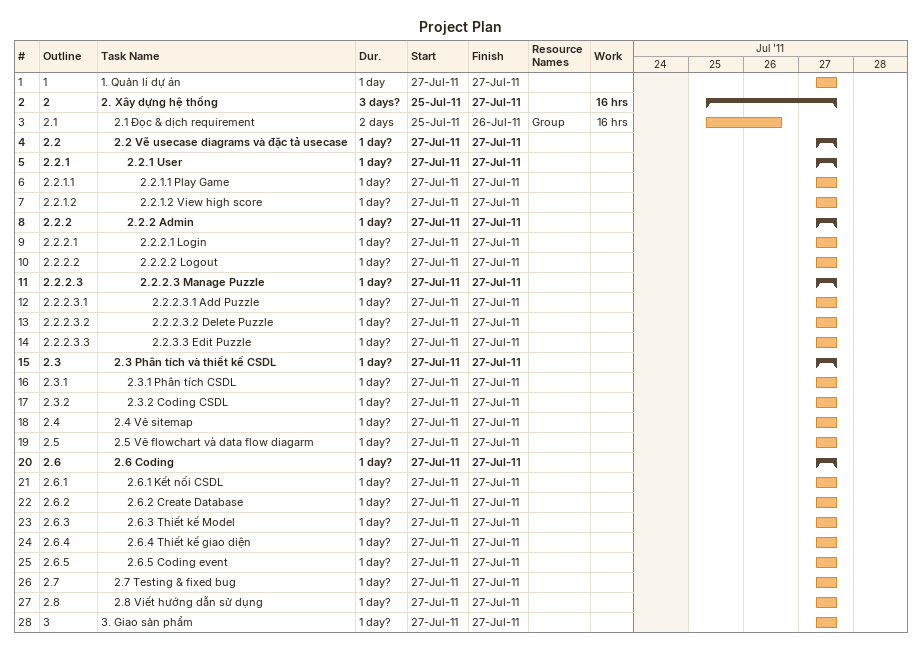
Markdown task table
Project Plan

| ID | WBS | Task | Duration | Start | Finish | Resources | Work (h) |
|---|---|---|---|---|---|---|---|
| 1 | 1 | 1. Quản lí dự án | 1d | 2011-07-27 | 2011-07-27 |  |  |
| 2 | 2 | **2. Xây dựng hệ thống** | 3d? | 2011-07-25 | 2011-07-27 |  | 16 |
| 3 | 2.1 | 2.1 Đọc & dịch requirement | 2d | 2011-07-25 | 2011-07-26 | Group | 16 |
| 4 | 2.2 | **2.2 Vẽ usecase diagrams và đặc tả usecase** | 1d? | 2011-07-27 | 2011-07-27 |  |  |
| 5 | 2.2.1 | **2.2.1 User** | 1d? | 2011-07-27 | 2011-07-27 |  |  |
| 6 | 2.2.1.1 | 2.2.1.1 Play Game | 1d? | 2011-07-27 | 2011-07-27 |  |  |
| 7 | 2.2.1.2 | 2.2.1.2 View high score | 1d? | 2011-07-27 | 2011-07-27 |  |  |
| 8 | 2.2.2 | **2.2.2 Admin** | 1d? | 2011-07-27 | 2011-07-27 |  |  |
| 9 | 2.2.2.1 | 2.2.2.1 Login | 1d? | 2011-07-27 | 2011-07-27 |  |  |
| 10 | 2.2.2.2 | 2.2.2.2 Logout | 1d? | 2011-07-27 | 2011-07-27 |  |  |
| 11 | 2.2.2.3 | **2.2.2.3 Manage Puzzle** | 1d? | 2011-07-27 | 2011-07-27 |  |  |
| 12 | 2.2.2.3.1 | 2.2.2.3.1 Add Puzzle | 1d? | 2011-07-27 | 2011-07-27 |  |  |
| 13 | 2.2.2.3.2 | 2.2.2.3.2 Delete Puzzle | 1d? | 2011-07-27 | 2011-07-27 |  |  |
| 14 | 2.2.2.3.3 | 2.2.3.3 Edit Puzzle | 1d? | 2011-07-27 | 2011-07-27 |  |  |
| 15 | 2.3 | **2.3 Phân tích và thiết kế CSDL** | 1d? | 2011-07-27 | 2011-07-27 |  |  |
| 16 | 2.3.1 | 2.3.1 Phân tích CSDL | 1d? | 2011-07-27 | 2011-07-27 |  |  |
| 17 | 2.3.2 | 2.3.2 Coding CSDL | 1d? | 2011-07-27 | 2011-07-27 |  |  |
| 18 | 2.4 | 2.4 Vẽ sitemap | 1d? | 2011-07-27 | 2011-07-27 |  |  |
| 19 | 2.5 | 2.5 Vẽ flowchart và data flow diagarm | 1d? | 2011-07-27 | 2011-07-27 |  |  |
| 20 | 2.6 | **2.6 Coding** | 1d? | 2011-07-27 | 2011-07-27 |  |  |
| 21 | 2.6.1 | 2.6.1 Kết nối CSDL | 1d? | 2011-07-27 | 2011-07-27 |  |  |
| 22 | 2.6.2 | 2.6.2 Create Database | 1d? | 2011-07-27 | 2011-07-27 |  |  |
| 23 | 2.6.3 | 2.6.3 Thiết kế Model | 1d? | 2011-07-27 | 2011-07-27 |  |  |
| 24 | 2.6.4 | 2.6.4 Thiết kế giao diện | 1d? | 2011-07-27 | 2011-07-27 |  |  |
| 25 | 2.6.5 | 2.6.5 Coding event | 1d? | 2011-07-27 | 2011-07-27 |  |  |
| 26 | 2.7 | 2.7 Testing & fixed bug | 1d? | 2011-07-27 | 2011-07-27 |  |  |
| 27 | 2.8 | 2.8 Viết hướng dẫn sử dụng | 1d? | 2011-07-27 | 2011-07-27 |  |  |
| 28 | 3 | 3. Giao sản phẩm | 1d? | 2011-07-27 | 2011-07-27 |  |  |
